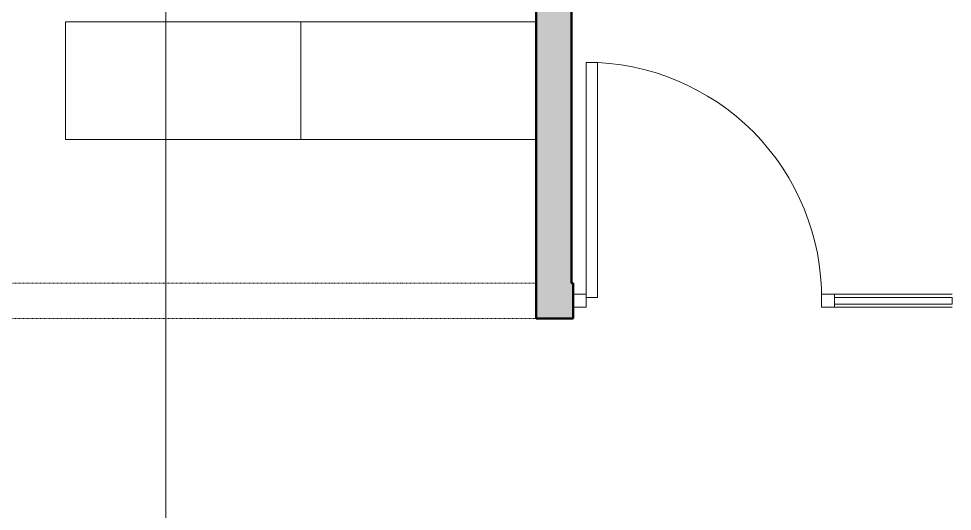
# Model space of a CAD drawing. Header units: inches. Extents: x -1205 to 1409, y -1117 to 895.
# Drawn here: x -112.8 to 30, y 564.3 to 639.7 of the extents above; entities that cross this region are included whole.
import ezdxf

# ---------------------------------------------------------------- set-up
doc = ezdxf.new("R2010")
doc.units = ezdxf.units.IN
doc.header["$MEASUREMENT"] = 0
doc.linetypes.add('Grid Line 1_4_', pattern=[0.4375, 0.25, -0.0625, 0.0625, -0.0625])
doc.linetypes.add('Overhead', pattern=[0.15625, 0.09375, -0.0625])
for name, color, linetype, lineweight in [('A-DOOR', 31, 'Continuous', 13), ('A-GENM', 13, 'Continuous', 9), ('A-GLAZ-CURT', 52, 'Continuous', 9), ('A-GLAZ-CWMG', 51, 'Continuous', 9), ('A-WALL-PATT', 111, 'Continuous', 13), ('I-FURN', 30, 'Continuous', 9), ('I-WALL', 2, 'Continuous', 13), ('S-BEAM', 12, 'Continuous', 13), ('S-GRID', 1, 'Continuous', 9)]:
    doc.layers.add(name, color=color, linetype=linetype, lineweight=lineweight)

# ---------------------------------------------------------------- blocks, each defined once
blk = doc.blocks.new('Opening - 31_-10_ x 98_-5439412-8TH FLOOR TELECOM PLAN')
at = {"layer": 'A-GENM', "linetype": 'Overhead'}
for p, q in [((-191.32, 2.69), (190.68, 2.69)), ((-191.32, -2.69), (190.68, -2.69))]:
    blk.add_line(p, q, dxfattribs=at)
blk = doc.blocks.new('Curtain Wall-Store Front-Sgl w swing _ Bar - Store Front Door-3130016-8TH FLOOR TELECOM PLAN')
at = {"layer": 'A-DOOR', "color": 133, "lineweight": 20}
for p, q in [((-18, 36.5), (-16.25, 36.5)), ((-18, 1), (-18, 36.5)), ((-16.25, 36.5), (-16.25, 0.5)), ((-16.25, 0.5), (-18, 0.5))]:
    blk.add_line(p, q, dxfattribs=at)
at = {"layer": 'A-DOOR', "color": 53, "lineweight": 9}
blk.add_arc((-18, 0.5), 36, 359.5, 90, dxfattribs=at)
blk = doc.blocks.new('System Panel - Glazed Centered-5441336-8TH FLOOR TELECOM PLAN')
at = {"layer": 'A-GLAZ-CURT', "color": 253, "lineweight": 13}
for p, q in [((9, 0.5), (-9, 0.5)), ((-9, 0.5), (-9, -0.5)), ((9, -0.5), (9, 0.5)), ((-9, -0.5), (9, -0.5))]:
    blk.add_line(p, q, dxfattribs=at)
blk = doc.blocks.new('Rectangular Mullion - 2_ x 2_ Office Front-5441334-8TH FLOOR TELECOM PLAN')
at = {"layer": 'A-GLAZ-CWMG', "color": 53}
for p, q in [((29.99, 597.51), (11.99, 597.51)), ((29.99, 595.51), (11.99, 595.51))]:
    blk.add_line(p, q, dxfattribs=at)
blk = doc.blocks.new('Rectangular Mullion - 2_ x 2_ Office Front-V101-8TH FLOOR TELECOM PLAN')
at = {"layer": 'A-GLAZ-CWMG', "color": 133, "lineweight": 20}
for p, q in [((-1, 1), (1, 1)), ((-1, -1), (-1, 1)), ((1, 1), (1, -1)), ((1, -1), (-1, -1))]:
    blk.add_line(p, q, dxfattribs=at)
blk = doc.blocks.new('Bookshelf - 36_W x 36_H x 18_D-4182768-8TH FLOOR TELECOM PLAN')
at = {"layer": 'I-FURN', "color": 53}
for p, q in [((-18, 0), (-18, 36)), ((-18, 36), (0, 36)), ((0, 36), (0, 0)), ((0, 0), (-18, 0))]:
    blk.add_line(p, q, dxfattribs=at)
blk = doc.blocks.new('Bookshelf - 36_W x 36_H x 18_D-V126-8TH FLOOR TELECOM PLAN')
at = {"layer": 'I-FURN', "color": 53}
for p, q in [((-18, 0), (-18, 36)), ((-18, 36), (0, 36)), ((0, 36), (0, 0))]:
    blk.add_line(p, q, dxfattribs=at)
blk = doc.blocks.new('18433_1 - AEO NY - CENTRAL_rvt-1-8TH FLOOR TELECOM PLAN')
at = {"layer": 'A-WALL-PATT'}
blk.add_hatch(color=253, dxfattribs=at).paths.add_polyline_path([(-28.26, 599.2), (-28.26, 709.01), (-33.64, 709.01), (-33.64, 599.2)], flags=0)
at = {"layer": 'A-WALL-PATT', "lineweight": 5}
h = blk.add_hatch(color=9, dxfattribs=at)
h.paths.add_polyline_path([(407.56, 593.82), (407.56, 599.2), (402.19, 599.2), (402.19, 593.82)], flags=0)
h.paths.add_polyline_path([(273.74, 593.82), (279.11, 593.82), (279.11, 599.2), (273.74, 599.2)], flags=0)
h.paths.add_polyline_path([(134.41, 593.82), (150.65, 593.82), (150.65, 599.2), (31.99, 599.2), (31.99, 593.82), (46.01, 593.82)], flags=0)
h.paths.add_polyline_path([(-33.64, 593.82), (-28.01, 593.82), (-28.01, 599.2), (-33.64, 599.2)], flags=0)
h.paths.add_polyline_path([(-418.06, 593.82), (-415.64, 593.82), (-415.64, 599.2), (-421.01, 599.2), (-421.01, 593.82)], flags=0)
h.paths.add_polyline_path([(-522.39, 593.82), (-517.01, 593.82), (-517.01, 599.2), (-522.39, 599.2)], flags=0)
at = {"layer": 'I-WALL', "color": 213, "lineweight": 50}
for p, q in [((-33.64, 709.01), (-33.64, 599.2)), ((-28.26, 599.2), (-28.26, 709.01)), ((-33.64, 599.2), (-33.64, 593.82)), ((-28.01, 599.2), (-28.26, 599.2)), ((-28.01, 593.82), (-28.01, 599.2)), ((-33.64, 593.82), (-28.01, 593.82))]:
    blk.add_line(p, q, dxfattribs=at)
at = {"layer": 'S-GRID', "linetype": 'Grid Line 1_4_'}
blk.add_line((-90.32, -477.87), (-90.32, 870.85), dxfattribs=at)
at = {"color": 53, "lineweight": 9}
for name, p, rotation in [('Bookshelf - 36_W x 36_H x 18_D-4182768-8TH FLOOR TELECOM PLAN', (-69.64, 639.2), 89.99999999999997), ('Bookshelf - 36_W x 36_H x 18_D-V126-8TH FLOOR TELECOM PLAN', (-33.64, 639.2), 89.99999999999997), ('Opening - 31_-10_ x 98_-5439412-8TH FLOOR TELECOM PLAN', (-224.96, 596.51), 180)]:
    blk.add_blockref(name, p, dxfattribs=dict(at, rotation=rotation))
for name, p in [('Curtain Wall-Store Front-Sgl w swing _ Bar - Store Front Door-3130016-8TH FLOOR TELECOM PLAN', (-8.01, 596.51)), ('Rectangular Mullion - 2_ x 2_ Office Front-5441334-8TH FLOOR TELECOM PLAN', (0, 0)), ('System Panel - Glazed Centered-5441336-8TH FLOOR TELECOM PLAN', (20.99, 596.51))]:
    blk.add_blockref(name, p, dxfattribs=at)
at = {"color": 53, "lineweight": 9, "extrusion": (0, 0, -1), "rotation": 180}
for p in [(27.01, 596.51), (-10.99, 596.51)]:
    blk.add_blockref('Rectangular Mullion - 2_ x 2_ Office Front-V101-8TH FLOOR TELECOM PLAN', p, dxfattribs=at)
blk = doc.blocks.new('5649_structural model_2019_rvt-1-8TH FLOOR TELECOM PLAN')
at = {"layer": 'S-BEAM', "color": 123}
blk.add_line((-90.32, 542.82), (-90.32, 783.33), dxfattribs=at)

msp = doc.modelspace()

# ---------------------------------------------------------------- block references
at = {"lineweight": 5}
msp.add_blockref('18433_1 - AEO NY - CENTRAL_rvt-1-8TH FLOOR TELECOM PLAN', (0, 0), dxfattribs=at)

# ---------------------------------------------------------------- next in the draw order: block references
msp.add_blockref('5649_structural model_2019_rvt-1-8TH FLOOR TELECOM PLAN', (0, 0), dxfattribs=at)

doc.saveas('drawing.dxf')
